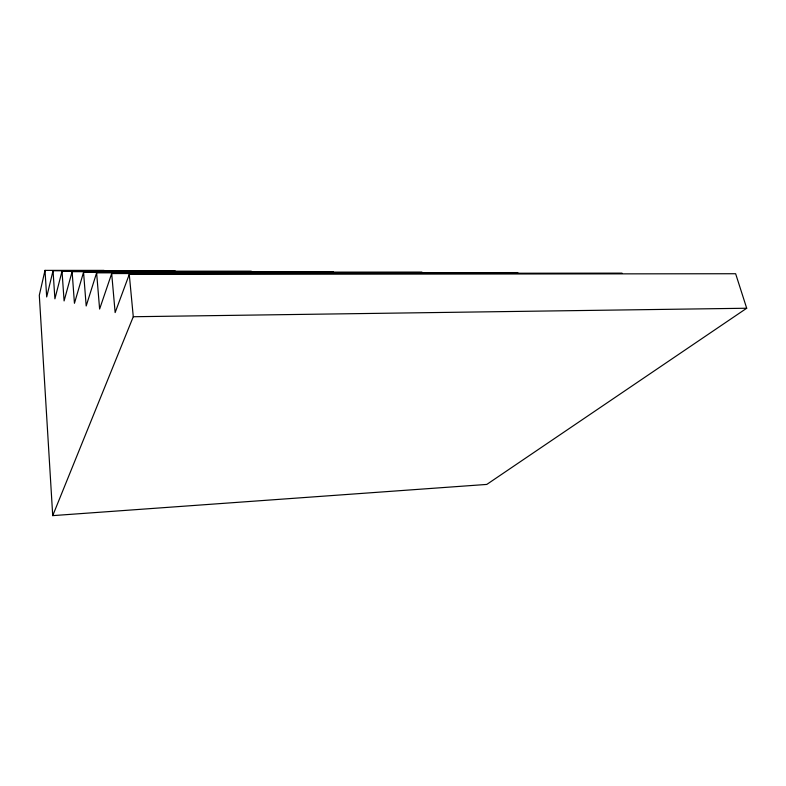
<?xml version="1.0" encoding="UTF-8"?>
<svg xmlns="http://www.w3.org/2000/svg" width="786" height="786" viewBox="0 0 786 786"><rect width="100%" height="100%" fill="white"/><g stroke="black" fill="none" stroke-linecap="round" stroke-linejoin="round"><path stroke-width="1.18" d="M104.057 270.384L44.998 270.374L39.3 295.271L52.721 515.626L486.799 484.422L746.7 308.24L735.637 273.734L129.268 274.402L115.139 312.582L111.691 273.567L622.031 273.135M175.052 270.757L53.035 270.757L46.688 296.951L44.998 270.374M251.284 271.16L62.015 271.19L54.902 298.827L53.035 270.757M333.343 271.602L72.106 271.671L64.088 300.93L62.015 271.19M421.925 272.074L83.552 272.221L74.444 303.288L72.106 271.671M517.836 272.575L96.619 272.84L86.185 305.97L83.552 272.221M111.691 273.567L99.616 309.045L96.619 272.84M52.721 515.626L133.276 316.729L129.268 274.402M133.276 316.729L746.7 308.24"/></g></svg>
